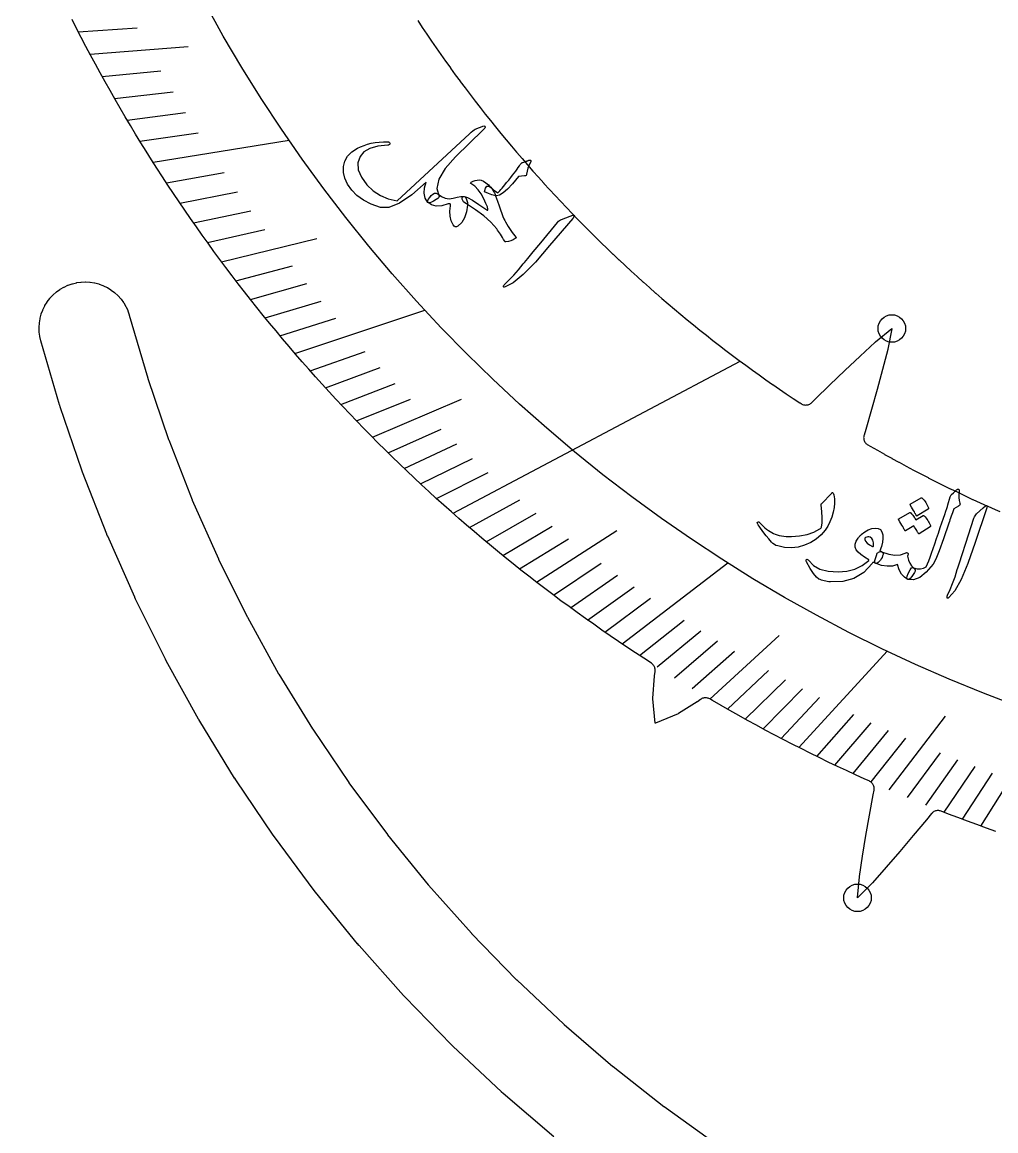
# Model space of a CAD drawing. Header units: millimetres. Extents: x -68 to 68, y -68 to 68.
# Drawn here: x -44.82 to -16.07, y -35.22 to -2.49 of the extents above; entities that cross this region are included whole.
import ezdxf

# ---------------------------------------------------------------- set-up
doc = ezdxf.new("R2010")
doc.units = ezdxf.units.MM
for name, color, linetype in [('CUT_INNER', 6, 'Continuous'), ('ENGRAVE', 7, 'Continuous'), ('ENGRAVE_FINE', 8, 'Continuous'), ('TEXT', 5, 'Continuous')]:
    doc.layers.add(name, color=color, linetype=linetype)

msp = doc.modelspace()

# ---------------------------------------------------------------- linework, layer by layer
at = {"layer": 'CUT_INNER'}
for points in [[(-16.0688, -26.3784), (-16.3495, -26.2789), (-16.6296, -26.1778), (-16.909, -26.0749), (-17.1879, -25.9703), (-17.466, -25.8639), (-17.6853, -25.7786), (-17.7082, -25.7709), (-17.7317, -25.7655), (-17.7557, -25.7624), (-17.7798, -25.7616), (-17.8039, -25.7631), (-17.8278, -25.767), (-17.8512, -25.7731), (-17.8738, -25.7815), (-17.8956, -25.792), (-17.9162, -25.8046), (-17.9355, -25.8191), (-17.9534, -25.8354), (-17.9695, -25.8534), (-18.1145, -26.0308), (-18.1154, -26.0319), (-18.5065, -26.4994), (-18.9035, -26.9662), (-19.3046, -27.4312), (-19.3055, -27.4322), (-19.7097, -27.8908), (-19.7148, -27.8962), (-20.1503, -28.3343), (-20.1544, -28.3381), (-20.1542, -28.3325), (-20.0972, -27.7174), (-20.0963, -27.71), (-20.0035, -27.1058), (-20.0033, -27.1045), (-19.9039, -26.5003), (-19.8004, -25.8966), (-19.6919, -25.2947), (-19.6917, -25.2933), (-19.6668, -25.1636), (-19.6634, -25.1399), (-19.6623, -25.116), (-19.6635, -25.0921), (-19.667, -25.0685), (-19.6727, -25.0452), (-19.6806, -25.0227), (-19.6906, -25.001), (-19.7027, -24.9803), (-19.7166, -24.9609), (-19.7324, -24.9429), (-19.7498, -24.9265), (-19.7687, -24.9118), (-19.7889, -24.8991), (-19.8103, -24.8883), (-19.9387, -24.8309), (-20.2098, -24.7077), (-20.4802, -24.5829), (-20.7498, -24.4564), (-21.0186, -24.3282), (-21.2866, -24.1984), (-21.5538, -24.067), (-21.8202, -23.9339), (-22.0858, -23.7992), (-22.3506, -23.6629), (-22.6145, -23.5249), (-22.8776, -23.3854), (-23.1398, -23.2442), (-23.4011, -23.1014), (-23.6615, -22.957), (-23.9211, -22.811), (-24.1797, -22.6635), (-24.4375, -22.5143), (-24.5183, -22.4669), (-24.5399, -22.4556), (-24.5624, -22.4465), (-24.5858, -22.4396), (-24.6097, -22.435), (-24.6339, -22.4327), (-24.6583, -22.4329), (-24.6825, -22.4354), (-24.7064, -22.4402), (-24.7297, -22.4473), (-24.7521, -22.4567), (-24.7736, -22.4682), (-24.7938, -22.4818), (-24.8827, -22.5477), (-24.8906, -22.5532), (-25.4431, -22.9004), (-25.4477, -22.903), (-25.4524, -22.9052), (-26.1208, -23.1828), (-26.1262, -23.1848), (-26.127, -23.1791), (-26.1973, -22.4587), (-26.1976, -22.4535), (-26.1974, -22.4483), (-26.1516, -21.7974), (-26.1506, -21.7877), (-26.1309, -21.6556), (-26.1285, -21.6319), (-26.1284, -21.608), (-26.1306, -21.5843), (-26.135, -21.5609), (-26.1416, -21.538), (-26.1504, -21.5158), (-26.1613, -21.4946), (-26.1741, -21.4745), (-26.1888, -21.4557), (-26.2052, -21.4384), (-26.2231, -21.4227), (-26.2425, -21.4088), (-26.4655, -21.2647), (-26.7147, -21.1016), (-26.9628, -20.9369), (-27.2099, -20.7707), (-27.4559, -20.603), (-27.701, -20.4337), (-27.945, -20.263), (-28.1879, -20.0908), (-28.4298, -19.9171), (-28.6706, -19.7419), (-28.9104, -19.5653), (-29.149, -19.3871), (-29.3866, -19.2076), (-29.623, -19.0265), (-29.8583, -18.844), (-30.0925, -18.6601), (-30.3256, -18.4747), (-30.5575, -18.288), (-30.7883, -18.0997), (-31.0179, -17.9101), (-31.2464, -17.7191), (-31.4737, -17.5267), (-31.6998, -17.3329), (-31.9247, -17.1377), (-32.1484, -16.9411), (-32.3708, -16.7431), (-32.5921, -16.5438), (-32.8121, -16.3432), (-33.0309, -16.1412), (-33.2485, -15.9378), (-33.4648, -15.7332), (-33.6799, -15.5272), (-33.8936, -15.3198), (-34.1062, -15.1112), (-34.3174, -14.9013), (-34.5273, -14.6901), (-34.7359, -14.4776), (-34.9432, -14.2638), (-35.1493, -14.0488), (-35.3539, -13.8325), (-35.5573, -13.6149), (-35.7593, -13.3961), (-35.96, -13.1761), (-36.1593, -12.9548), (-36.3572, -12.7324), (-36.5538, -12.5087), (-36.749, -12.2838), (-36.9428, -12.0577), (-37.1353, -11.8304), (-37.3263, -11.602), (-37.5159, -11.3724), (-37.7041, -11.1416), (-37.8909, -10.9097), (-38.0763, -10.6766), (-38.2602, -10.4424), (-38.4427, -10.2071), (-38.6238, -9.9706), (-38.8034, -9.7331), (-38.9815, -9.4945), (-39.1582, -9.2547), (-39.3334, -9.0139), (-39.5071, -8.772), (-39.6793, -8.5291), (-39.85, -8.2851), (-40.0192, -8.0401), (-40.187, -7.794), (-40.3532, -7.5469), (-40.5179, -7.2988), (-40.681, -7.0497), (-40.8427, -6.7996), (-41.0027, -6.5485), (-41.1613, -6.2964), (-41.3183, -6.0433), (-41.4737, -5.7893), (-41.6276, -5.5344), (-41.7799, -5.2785), (-41.9307, -5.0217), (-42.0798, -4.7639), (-42.2274, -4.5053), (-42.3734, -4.2457), (-42.5178, -3.9853), (-42.6606, -3.724), (-42.8018, -3.4618), (-42.9414, -3.1987), (-43.0793, -2.9348), (-43.2157, -2.67), (-43.3504, -2.4045)], [(-33.1431, -2.4363), (-33.0092, -2.638), (-33.0084, -2.6393), (-32.8733, -2.8401), (-32.8724, -2.8414), (-32.7361, -3.0414), (-32.7352, -3.0427), (-32.5977, -3.2419), (-32.5968, -3.2431), (-32.458, -3.4414), (-32.4571, -3.4427), (-32.3172, -3.6402), (-32.3163, -3.6414), (-32.1751, -3.838), (-32.1742, -3.8393), (-32.0318, -4.035), (-32.0309, -4.0363), (-31.8873, -4.2311), (-31.8864, -4.2323), (-31.7416, -4.4263), (-31.7407, -4.4276), (-31.5947, -4.6206), (-31.5937, -4.6219), (-31.4466, -4.8141), (-31.4457, -4.8153), (-31.2973, -5.0065), (-31.2964, -5.0078), (-31.1469, -5.1981), (-31.1459, -5.1993), (-30.9952, -5.3888), (-30.9943, -5.39), (-30.8425, -5.5785), (-30.8415, -5.5797), (-30.6885, -5.7673), (-30.6875, -5.7685), (-30.5334, -5.9551), (-30.5324, -5.9563), (-30.3771, -6.142), (-30.3762, -6.1431), (-30.2197, -6.3279), (-30.2187, -6.329), (-30.0612, -6.5128), (-30.0602, -6.514), (-29.9015, -6.6968), (-29.9005, -6.6979), (-29.7407, -6.8798), (-29.7397, -6.8809), (-29.5788, -7.0618), (-29.5778, -7.0629), (-29.4158, -7.2427), (-29.4148, -7.2439), (-29.2517, -7.4227), (-29.2506, -7.4239), (-29.0864, -7.6017), (-29.0854, -7.6028), (-28.9201, -7.7797), (-28.919, -7.7808), (-28.7527, -7.9566), (-28.7516, -7.9577), (-28.5842, -8.1325), (-28.5831, -8.1336), (-28.4146, -8.3074), (-28.4135, -8.3085), (-28.2439, -8.4812), (-28.2429, -8.4823), (-28.0722, -8.654), (-28.0711, -8.6551), (-27.8995, -8.8257), (-27.8984, -8.8268), (-27.7256, -8.9964), (-27.7245, -8.9974), (-27.5508, -9.166), (-27.5497, -9.167), (-27.3749, -9.3345), (-27.3738, -9.3355), (-27.1979, -9.5019), (-27.1968, -9.5029), (-27.02, -9.6682), (-27.0189, -9.6693), (-26.841, -9.8335), (-26.8399, -9.8345), (-26.661, -9.9976), (-26.6599, -9.9987), (-26.48, -10.1607), (-26.4789, -10.1617), (-26.2981, -10.3226), (-26.2969, -10.3236), (-26.1151, -10.4834), (-26.1139, -10.4844), (-25.9311, -10.6431), (-25.93, -10.6441), (-25.7462, -10.8016), (-25.745, -10.8026), (-25.5603, -10.959), (-25.5591, -10.96), (-25.3734, -11.1153), (-25.3722, -11.1163), (-25.1856, -11.2704), (-25.1844, -11.2714), (-24.9968, -11.4243), (-24.9956, -11.4253), (-24.8071, -11.5771), (-24.8059, -11.5781), (-24.6165, -11.7288), (-24.6153, -11.7297), (-24.4249, -11.8792), (-24.4237, -11.8802), (-24.2324, -12.0285), (-24.2312, -12.0294), (-24.039, -12.1766), (-24.0378, -12.1775), (-23.8447, -12.3235), (-23.8435, -12.3244), (-23.6495, -12.4692), (-23.6483, -12.4701), (-23.4534, -12.6137), (-23.4522, -12.6146), (-23.2564, -12.757), (-23.2552, -12.7579), (-23.0586, -12.8991), (-23.0573, -12.9), (-22.8598, -13.04), (-22.8586, -13.0409), (-22.6603, -13.1797), (-22.659, -13.1805), (-22.4598, -13.3181), (-22.4586, -13.319), (-22.2585, -13.4553), (-22.2573, -13.4561), (-22.0564, -13.5912), (-22.0551, -13.5921), (-21.8535, -13.7259), (-21.8522, -13.7268), (-21.8198, -13.748), (-21.7988, -13.7603), (-21.7768, -13.7706), (-21.7538, -13.7786), (-21.7302, -13.7843), (-21.7061, -13.7878), (-21.6818, -13.7889), (-21.6575, -13.7876), (-21.6334, -13.7839), (-21.6098, -13.778), (-21.5869, -13.7697), (-21.565, -13.7593), (-21.5441, -13.7468), (-21.5245, -13.7324), (-21.5065, -13.7161), (-21.4056, -13.6157), (-21.4046, -13.6147), (-20.9678, -13.1897), (-20.525, -12.766), (-20.0784, -12.3445), (-20.0775, -12.3436), (-19.6284, -11.9288), (-19.6228, -11.9239), (-19.1447, -11.5327), (-19.1402, -11.5294), (-19.141, -11.5349), (-19.2607, -12.1409), (-19.2624, -12.1482), (-19.4165, -12.7398), (-19.4169, -12.7411), (-19.5776, -13.3319), (-19.7424, -13.9218), (-19.9119, -14.5094), (-19.9123, -14.5108), (-19.962, -14.676), (-19.9678, -14.6992), (-19.9713, -14.7228), (-19.9726, -14.7467), (-19.9716, -14.7705), (-19.9683, -14.7942), (-19.9628, -14.8174), (-19.955, -14.84), (-19.9452, -14.8618), (-19.9333, -14.8825), (-19.9195, -14.902), (-19.9039, -14.9201), (-19.8867, -14.9366), (-19.8679, -14.9514), (-19.8478, -14.9644), (-19.78, -15.0036), (-19.7787, -15.0044), (-19.5684, -15.1244), (-19.5671, -15.1251), (-19.3561, -15.2438), (-19.3548, -15.2445), (-19.1431, -15.3619), (-19.1417, -15.3626), (-18.9293, -15.4787), (-18.9279, -15.4794), (-18.7148, -15.5942), (-18.7135, -15.5949), (-18.4996, -15.7084), (-18.4983, -15.7091), (-18.2838, -15.8212), (-18.2824, -15.8219), (-18.0672, -15.9327), (-18.0658, -15.9334), (-17.85, -16.0429), (-17.8486, -16.0436), (-17.632, -16.1518), (-17.6307, -16.1525), (-17.4135, -16.2593), (-17.4121, -16.26), (-17.1942, -16.3655), (-17.1929, -16.3662), (-16.9744, -16.4703), (-16.973, -16.471), (-16.7538, -16.5738), (-16.7524, -16.5744), (-16.5327, -16.6759), (-16.5313, -16.6766), (-16.3109, -16.7767), (-16.3095, -16.7773), (-16.0885, -16.8761), (-16.0871, -16.8767), (-15.9514, -16.9364)], [(-29.1233, -35.3971), (-30.6179, -34.1125), (-30.62, -34.1107), (-30.6628, -34.0723), (-30.6648, -34.0704), (-32.1009, -32.7208), (-32.1029, -32.7189), (-32.144, -32.6786), (-32.1459, -32.6766), (-33.5208, -31.2647), (-33.5227, -31.2627), (-33.5619, -31.2206), (-33.5638, -31.2185), (-34.8746, -29.747), (-34.8764, -29.7449), (-34.9137, -29.7011), (-34.9155, -29.699), (-36.1598, -28.1707), (-36.1615, -28.1685), (-36.1969, -28.1231), (-36.1985, -28.1209), (-37.3738, -26.539), (-37.3755, -26.5368), (-37.4087, -26.4898), (-37.4103, -26.4876), (-38.5143, -24.855), (-38.5158, -24.8527), (-38.547, -24.8044), (-38.5484, -24.802), (-39.5789, -23.1222), (-39.5803, -23.1198), (-39.6093, -23.0701), (-39.6107, -23.0677), (-40.5656, -21.3437), (-40.5669, -21.3413), (-40.5936, -21.2904), (-40.5949, -21.2879), (-41.4724, -19.5233), (-41.4736, -19.5208), (-41.4981, -19.4688), (-41.4992, -19.4662), (-42.2976, -17.6645), (-42.2987, -17.6619), (-42.3208, -17.6088), (-42.3219, -17.6062), (-43.0396, -15.7708), (-43.0405, -15.7682), (-43.0603, -15.7142), (-43.0612, -15.7116), (-43.6968, -13.8461), (-43.6976, -13.8435), (-43.715, -13.7887), (-43.7158, -13.786), (-44.2675, -11.8958), (-44.269, -11.8899), (-44.2979, -11.7691), (-44.3002, -11.7571), (-44.3167, -11.6371), (-44.3178, -11.6249), (-44.3224, -11.5039), (-44.3223, -11.4917), (-44.3151, -11.3708), (-44.3138, -11.3586), (-44.2947, -11.239), (-44.2922, -11.227), (-44.2616, -11.1099), (-44.2579, -11.0982), (-44.2159, -10.9846), (-44.2111, -10.9733), (-44.1581, -10.8644), (-44.1523, -10.8536), (-44.0889, -10.7504), (-44.082, -10.7403), (-44.0088, -10.6438), (-44.001, -10.6344), (-43.9187, -10.5456), (-43.9099, -10.537), (-43.8194, -10.4566), (-43.8098, -10.449), (-43.7118, -10.3778), (-43.7015, -10.3711), (-43.597, -10.31), (-43.5861, -10.3043), (-43.4761, -10.2537), (-43.4648, -10.2491), (-43.3503, -10.2095), (-43.3386, -10.2061), (-43.2208, -10.1779), (-43.2087, -10.1757), (-43.0888, -10.1592), (-43.0766, -10.1581), (-42.9556, -10.1534), (-42.9433, -10.1535), (-42.8224, -10.1608), (-42.8102, -10.1621), (-42.6907, -10.1811), (-42.6787, -10.1836), (-42.5615, -10.2143), (-42.5498, -10.218), (-42.4362, -10.26), (-42.425, -10.2648), (-42.3161, -10.3177), (-42.3053, -10.3236), (-42.2021, -10.3869), (-42.192, -10.3939), (-42.0955, -10.467), (-42.0861, -10.4749), (-41.9972, -10.5572), (-41.9886, -10.5659), (-41.9083, -10.6565), (-41.9006, -10.666), (-41.8295, -10.7641), (-41.8228, -10.7743), (-41.7616, -10.8788), (-41.756, -10.8897), (-41.7054, -10.9997), (-41.7008, -11.0111), (-41.6602, -11.1284), (-41.6583, -11.1343), (-41.1162, -12.9915), (-41.1129, -13.0021), (-40.4995, -14.8026), (-40.4957, -14.813), (-39.803, -16.5845), (-39.7987, -16.5947), (-39.0282, -18.3338), (-39.0235, -18.3438), (-38.1765, -20.0469), (-38.1713, -20.0568), (-37.2497, -21.7206), (-37.2441, -21.7302), (-36.2495, -23.3516), (-36.2435, -23.3609), (-35.178, -24.9366), (-35.1716, -24.9456), (-34.0372, -26.4725), (-34.0304, -26.4812), (-32.8295, -27.9562), (-32.8223, -27.9647), (-31.5571, -29.385), (-31.5495, -29.3931), (-30.2225, -30.7559), (-30.2146, -30.7636), (-28.8285, -32.0662), (-28.8203, -32.0736), (-27.3777, -33.3134), (-27.3692, -33.3205), (-25.8731, -34.4951), (-25.8642, -34.5017), (-24.3175, -35.6088)]]:
    msp.add_lwpolyline(points, dxfattribs=at)
at = {"layer": 'ENGRAVE'}
for points in [[(-40.9581, -6.6188), (-36.9404, -5.9696)], [(-36.766, -12.2641), (-32.9351, -10.9862)], [(-32.0991, -16.9846), (-23.6145, -12.4951)], [(-27.1031, -20.8428), (-23.9875, -18.4468)], [(-16.5169, -26.2187), (-11.6718, -18.5277)], [(-21.8838, -23.9019), (-19.2732, -21.0505)]]:
    msp.add_lwpolyline(points, dxfattribs=at)
for centre, radius in [((0, 19.4171), 44.8228), ((-19.1398, -11.5286), 0.4077), ((-20.1548, -28.3389), 0.4077)]:
    msp.add_circle(centre, radius, dxfattribs=at)
at = {"layer": 'ENGRAVE_FINE'}
for points in [[(-43.1663, -2.7664), (-41.43, -2.6551)], [(-42.8171, -3.4331), (-39.9206, -3.2009)], [(-42.46, -4.09), (-40.729, -3.9233)], [(-42.0953, -4.737), (-40.3678, -4.5426)], [(-41.7233, -5.3741), (-39.9998, -5.1521)], [(-41.3441, -6.0014), (-39.6251, -5.7518)], [(-40.5654, -7.2265), (-38.857, -6.9222)], [(-40.1663, -7.8245), (-38.464, -7.4929)], [(-39.7609, -8.4128), (-38.0652, -8.0541)], [(-39.3495, -8.9915), (-37.661, -8.6057)], [(-38.9323, -9.5606), (-36.1248, -8.8712)], [(-38.5096, -10.1202), (-36.8368, -9.6806)], [(-38.0813, -10.6702), (-36.4173, -10.204)], [(-37.6479, -11.2109), (-35.993, -10.7181)], [(-37.2094, -11.7421), (-35.5642, -11.223)], [(-36.3179, -12.7768), (-34.6936, -12.2053)], [(-35.8653, -13.2803), (-34.2522, -12.683)], [(-35.4083, -13.7746), (-33.8069, -13.1516)], [(-34.947, -14.2599), (-33.3578, -13.6114)], [(-34.4817, -14.7362), (-31.8491, -13.6111)], [(-34.0125, -15.2035), (-32.4491, -14.5046)], [(-33.5395, -15.6619), (-31.9897, -14.9382)], [(-33.0628, -16.1115), (-31.5271, -15.3632)], [(-32.5827, -16.5524), (-31.0615, -15.7796)], [(-31.6123, -17.4081), (-30.1216, -16.5873)], [(-31.1223, -17.8231), (-29.6476, -16.9786)], [(-30.6294, -18.2296), (-29.171, -17.3617)], [(-29.6348, -19.0174), (-27.2574, -17.4918)], [(-30.1335, -18.6277), (-28.692, -17.7366)], [(-29.1335, -19.3988), (-27.7269, -18.4623)], [(-28.6295, -19.772), (-27.2411, -18.8131)], [(-28.1231, -20.137), (-26.7532, -19.1561)], [(-27.6142, -20.4939), (-26.2633, -19.4913)], [(-26.5898, -21.1836), (-25.278, -20.1385)], [(-26.0743, -21.5166), (-24.7827, -20.4507)], [(-24.516, -22.4684), (-22.4657, -20.5894)], [(-25.5568, -21.8416), (-24.2858, -20.7554)], [(-25.0374, -22.1589), (-23.7873, -21.0525)], [(-23.9929, -22.7703), (-22.7858, -21.6247)], [(-23.4681, -23.0645), (-22.283, -21.8999)], [(-22.9415, -23.3511), (-21.779, -22.1678)], [(-22.4134, -23.6302), (-21.2736, -22.4285)], [(-21.3527, -24.1661), (-20.2595, -22.9288)], [(-20.8202, -24.423), (-19.7508, -23.1685)], [(-19.215, -25.1499), (-17.5535, -22.9752)], [(-20.2864, -24.6725), (-19.2411, -23.4012)], [(-19.7513, -24.9148), (-18.7304, -23.627)], [(-18.6775, -25.3778), (-17.7064, -24.0583)], [(-18.1389, -25.5986), (-17.1931, -24.2638)], [(-17.5992, -25.8123), (-16.679, -24.4627)], [(-17.0585, -26.019), (-16.1642, -24.6549)]]:
    msp.add_lwpolyline(points, dxfattribs=at)
at = {"layer": 'TEXT'}
for points in [[(-32.0244, -6.4576), (-32.3342, -6.8052), (-32.5185, -7.1171), (-32.5769, -7.3931), (-32.5094, -7.6322), (-32.5165, -7.657), (-32.5463, -7.6881), (-32.5987, -7.7254), (-32.6737, -7.7688), (-32.7348, -7.8006), (-32.7833, -7.8176), (-32.819, -7.8197), (-32.8421, -7.807), (-32.9202, -7.6788), (-32.9545, -7.536), (-32.9447, -7.3789), (-32.891, -7.2077), (-33.3165, -7.5821), (-33.6826, -7.8329), (-33.9902, -7.9589), (-34.2392, -7.9593), (-34.5136, -7.861), (-34.7469, -7.7427), (-34.9389, -7.6051), (-35.0891, -7.4489), (-35.2107, -7.2711), (-35.2919, -7.0948), (-35.3327, -6.9203), (-35.3331, -6.7482), (-35.2926, -6.5863), (-35.2107, -6.4424), (-35.0877, -6.3166), (-34.9239, -6.2084), (-34.8279, -6.1622), (-34.7273, -6.1222), (-34.6221, -6.0886), (-34.5121, -6.0612), (-34.3975, -6.0402), (-34.2778, -6.0257), (-34.1533, -6.0177), (-34.0239, -6.0161), (-34.0081, -6.0185), (-33.9942, -6.0236), (-33.9822, -6.0316), (-33.9721, -6.0423), (-33.9661, -6.0531), (-33.9636, -6.0644), (-33.9647, -6.0764), (-33.9692, -6.089), (-33.9777, -6.1004), (-33.9904, -6.1089), (-34.0072, -6.1144), (-34.0283, -6.117), (-34.3209, -6.1491), (-34.5546, -6.214), (-34.7291, -6.3128), (-34.8438, -6.4465), (-34.9085, -6.6374), (-34.8963, -6.8422), (-34.8067, -7.0601), (-34.6395, -7.2903), (-34.4549, -7.4656), (-34.2448, -7.6018), (-34.0099, -7.6985), (-33.7506, -7.7556), (-31.6105, -5.7782), (-31.5589, -5.7315), (-31.5134, -5.6943), (-31.474, -5.6665), (-31.4408, -5.6483), (-31.1919, -5.5489), (-31.1563, -5.5583), (-31.1471, -5.581), (-31.1641, -5.6169), (-31.2075, -5.6661)], [(-29.9432, -6.5926), (-29.9242, -6.5863), (-29.9069, -6.5805), (-29.8914, -6.5752), (-29.8775, -6.5704), (-29.8656, -6.5662), (-29.8558, -6.5628), (-29.8481, -6.5603), (-29.8425, -6.5586), (-29.8311, -6.5574), (-29.8211, -6.5587), (-29.8124, -6.5626), (-29.8051, -6.5689), (-29.8, -6.5768), (-29.7979, -6.5854), (-29.7987, -6.5945), (-29.8026, -6.6043), (-29.8503, -6.6983), (-29.8866, -6.7907), (-29.9114, -6.8814), (-29.9248, -6.9705), (-29.9301, -6.9915), (-29.9421, -7.0075), (-29.9606, -7.0184), (-29.9857, -7.0242), (-30.1624, -7.0434), (-30.344, -7.2576), (-30.4906, -7.4138), (-30.6182, -7.5251), (-30.7272, -7.5913), (-30.8174, -7.6125), (-30.8776, -7.605), (-30.9561, -7.5821), (-31.0529, -7.5437), (-31.1681, -7.4895), (-31.1424, -7.3821), (-31.0997, -7.3281), (-31.0402, -7.3273), (-30.9638, -7.3794), (-30.9122, -7.4242), (-30.8634, -7.4625), (-30.8174, -7.4941), (-30.7742, -7.5191), (-30.7592, -7.5072), (-30.7396, -7.4881), (-30.7152, -7.4617), (-30.6862, -7.4282), (-30.6521, -7.3875), (-30.6125, -7.3396), (-30.5674, -7.2846), (-30.5169, -7.2224), (-30.4543, -7.146), (-30.3961, -7.074), (-30.3424, -7.0061), (-30.293, -6.9426), (-30.2481, -6.883), (-30.2075, -6.8269), (-30.1712, -6.7743), (-30.1393, -6.7252), (-30.1131, -6.687), (-30.09, -6.6582), (-30.07, -6.6388), (-30.0531, -6.6289), (-30.0338, -6.6239), (-30.009, -6.6162), (-29.9788, -6.6057), (-29.9432, -6.5926)], [(-31.5625, -7.2117), (-31.5036, -7.1803), (-31.4453, -7.1583), (-31.3876, -7.1455), (-31.3303, -7.142), (-31.2671, -7.1533), (-31.2002, -7.1813), (-31.1295, -7.2258), (-31.0549, -7.2868), (-31.0176, -7.323), (-30.9836, -7.3606), (-30.9528, -7.3996), (-30.9253, -7.4401), (-30.9006, -7.4817), (-30.8784, -7.5241), (-30.8586, -7.5672), (-30.8413, -7.6112), (-30.7884, -7.7661), (-30.7401, -7.9043), (-30.6965, -8.0256), (-30.6578, -8.1302), (-30.624, -8.2182), (-30.5951, -8.2899), (-30.5711, -8.3451), (-30.5522, -8.384), (-30.5109, -8.4531), (-30.4697, -8.5187), (-30.4286, -8.5809), (-30.3876, -8.6396), (-30.3476, -8.6946), (-30.3096, -8.7458), (-30.2736, -8.7931), (-30.2396, -8.8365), (-30.2354, -8.8445), (-30.2373, -8.8531), (-30.2451, -8.8623), (-30.2591, -8.8721), (-30.325, -8.9087), (-30.3934, -8.9381), (-30.4641, -8.9601), (-30.5373, -8.9748), (-30.5475, -8.9745), (-30.5568, -8.9711), (-30.5652, -8.9648), (-30.5728, -8.9555), (-30.6049, -8.8998), (-30.6362, -8.8467), (-30.6669, -8.7963), (-30.6968, -8.7485), (-30.7261, -8.7038), (-30.7547, -8.6624), (-30.7826, -8.6244), (-30.8099, -8.5898), (-30.9848, -8.3915), (-31.1918, -8.2026), (-31.4313, -8.0224), (-31.7035, -7.8502), (-31.7493, -7.8191), (-31.7849, -7.785), (-31.8104, -7.7478), (-31.8257, -7.7075), (-31.8296, -7.6716), (-31.8208, -7.6473), (-31.7993, -7.6347), (-31.7652, -7.6336), (-31.6675, -7.6653), (-31.5243, -7.7423), (-31.3352, -7.8639), (-31.0998, -8.0292), (-31.0892, -8.0347), (-31.0808, -8.0378), (-31.0744, -8.0385), (-31.0702, -8.0369), (-31.0666, -8.0042), (-31.0852, -7.9374), (-31.1257, -7.8366), (-31.1878, -7.7017), (-31.2659, -7.5572), (-31.3553, -7.434), (-31.4563, -7.3317), (-31.569, -7.2503), (-31.5794, -7.2426), (-31.5818, -7.2335), (-31.5761, -7.2232), (-31.5625, -7.2117)], [(-31.7416, -7.6415), (-31.7084, -7.6887), (-31.6864, -7.7455), (-31.6756, -7.8122), (-31.6761, -7.8886), (-31.703, -8.0879), (-31.7581, -8.2574), (-31.8419, -8.397), (-31.9549, -8.5064), (-31.9962, -8.5278), (-32.0339, -8.528), (-32.0681, -8.507), (-32.0987, -8.465), (-32.1532, -8.3482), (-32.1837, -8.2161), (-32.1902, -8.0689), (-32.1725, -7.9068), (-32.171, -7.873), (-32.1819, -7.8527), (-32.2054, -7.8457), (-32.2412, -7.8521), (-32.4341, -7.9039), (-32.5992, -7.9131), (-32.7362, -7.8796), (-32.8449, -7.8036), (-32.8503, -7.7912), (-32.85, -7.7739), (-32.8439, -7.752), (-32.8321, -7.7252), (-32.7879, -7.657), (-32.7419, -7.6028), (-32.694, -7.5626), (-32.6443, -7.5364), (-32.6206, -7.5315), (-32.5968, -7.5335), (-32.5728, -7.5424), (-32.5487, -7.5581), (-32.4408, -7.6364), (-32.3294, -7.6827), (-32.2146, -7.6969), (-32.0965, -7.6791), (-31.9728, -7.6478), (-31.8725, -7.6311), (-31.7955, -7.6289), (-31.7416, -7.6415)], [(-28.6442, -8.2078), (-28.5604, -8.1808), (-28.5187, -8.1839), (-28.5192, -8.2171), (-28.5618, -8.2807), (-29.2468, -9.0785), (-29.6666, -9.5685), (-30.0247, -9.9367), (-30.3223, -10.1818), (-30.5599, -10.3032), (-30.5849, -10.3073), (-30.6018, -10.306), (-30.6108, -10.2991), (-30.6116, -10.2867), (-30.6079, -10.2725), (-30.6, -10.2572), (-30.5879, -10.2409), (-30.5716, -10.2236), (-30.4387, -10.0947), (-30.3037, -9.9519), (-30.1666, -9.7951), (-30.0272, -9.6245), (-29.99, -9.5807), (-29.8906, -9.4614), (-29.7289, -9.2666), (-29.5045, -8.9967), (-29.0097, -8.395), (-28.9815, -8.365), (-28.9527, -8.3402), (-28.9234, -8.3206), (-28.8935, -8.3062)], [(-17.3758, -16.4313), (-17.3207, -16.3805), (-17.2774, -16.34), (-17.246, -16.3098), (-17.2263, -16.29), (-17.2126, -16.2779), (-17.1992, -16.271), (-17.186, -16.2693), (-17.1731, -16.2729), (-17.1609, -16.2818), (-17.1532, -16.2943), (-17.1501, -16.3106), (-17.1515, -16.3307), (-17.1607, -16.4279), (-17.1599, -16.5198), (-17.1491, -16.6063), (-17.1282, -16.6875), (-17.1234, -16.7126), (-17.1294, -16.7354), (-17.1463, -16.7561), (-17.174, -16.7746), (-17.3123, -16.8555), (-17.3323, -16.9117), (-17.3518, -16.9669), (-17.3708, -17.0212), (-17.3894, -17.0745), (-17.4075, -17.1268), (-17.4251, -17.1782), (-17.4422, -17.2286), (-17.4588, -17.2781), (-17.6126, -17.7362), (-17.741, -18.0905), (-17.8447, -18.3404), (-17.9245, -18.4859), (-18.1265, -18.7228), (-18.3181, -18.8773), (-18.4991, -18.9496), (-18.6689, -18.9394), (-18.6728, -18.9375), (-18.6767, -18.9356), (-18.6806, -18.9337), (-18.6845, -18.9318), (-18.6972, -18.8989), (-18.688, -18.8421), (-18.6568, -18.7616), (-18.6038, -18.6573), (-18.5811, -18.6202), (-18.5564, -18.5972), (-18.5295, -18.5883), (-18.5005, -18.5935), (-18.3926, -18.6219), (-18.2935, -18.6261), (-18.2033, -18.6062), (-18.1222, -18.5624), (-18.0869, -18.48), (-18.049, -18.3854), (-18.0084, -18.2783), (-17.9651, -18.159), (-17.919, -18.0279), (-17.8701, -17.8858), (-17.8184, -17.7325), (-17.7638, -17.5682), (-17.7088, -17.4073), (-17.6597, -17.2625), (-17.6165, -17.1339), (-17.5792, -17.0214), (-17.5473, -16.9252), (-17.5206, -16.8456), (-17.4989, -16.7825), (-17.4824, -16.7359), (-17.413, -16.4988), (-17.4036, -16.4766), (-17.3943, -16.458), (-17.385, -16.4429), (-17.3758, -16.4313)], [(-20.9168, -16.3868), (-20.9109, -16.3813), (-20.9053, -16.3774), (-20.9, -16.3752), (-20.8951, -16.3747), (-20.8843, -16.3798), (-20.8744, -16.3917), (-20.8655, -16.4105), (-20.8574, -16.4362), (-20.8371, -16.5552), (-20.8327, -16.6815), (-20.8445, -16.815), (-20.8724, -16.9558), (-20.914, -17.1007), (-20.9666, -17.2368), (-21.0301, -17.3642), (-21.1047, -17.4828), (-21.2298, -17.6235), (-21.3733, -17.7451), (-21.5353, -17.8472), (-21.716, -17.9296), (-21.9092, -17.9867), (-22.1063, -18.0092), (-22.3071, -17.9972), (-22.5113, -17.9505), (-22.5627, -17.9323), (-22.61, -17.9071), (-22.6531, -17.8751), (-22.6919, -17.8361), (-22.7755, -17.7367), (-22.85, -17.6459), (-22.9156, -17.5637), (-22.9724, -17.4903), (-23.0202, -17.4257), (-23.0588, -17.3701), (-23.0884, -17.3237), (-23.1089, -17.2863), (-23.112, -17.2768), (-23.1133, -17.2684), (-23.1127, -17.2612), (-23.1102, -17.2552), (-23.1051, -17.2486), (-23.0988, -17.2434), (-23.0915, -17.2395), (-23.083, -17.2369), (-23.074, -17.2366), (-23.065, -17.2394), (-23.056, -17.2454), (-23.047, -17.2545), (-22.9933, -17.3114), (-22.9404, -17.3635), (-22.8884, -17.4108), (-22.8373, -17.4534), (-22.7866, -17.4915), (-22.736, -17.5253), (-22.6854, -17.555), (-22.6348, -17.5806), (-22.5822, -17.6025), (-22.5256, -17.6215), (-22.4649, -17.6375), (-22.4003, -17.6506), (-22.3315, -17.6604), (-22.2585, -17.6668), (-22.1813, -17.6696), (-22.0998, -17.6689), (-21.8626, -17.6512), (-21.6441, -17.6078), (-21.4445, -17.5392), (-21.2637, -17.4457), (-21.2507, -17.4372), (-21.2394, -17.4252), (-21.2298, -17.4097), (-21.222, -17.3908), (-21.2015, -17.2641), (-21.1963, -17.1131), (-21.2063, -16.9376), (-21.231, -16.7378), (-21.2304, -16.7263), (-21.2286, -16.7168), (-21.2255, -16.7094), (-21.221, -16.7039)], [(-18.2742, -16.5293), (-18.2672, -16.5268), (-18.2593, -16.5273), (-18.2506, -16.5305), (-18.241, -16.5366), (-18.2119, -16.5689), (-18.1847, -16.6022), (-18.1594, -16.6362), (-18.1358, -16.6711), (-18.114, -16.7071), (-18.0937, -16.7448), (-18.0751, -16.784), (-18.058, -16.8247), (-18.0552, -16.8377), (-18.056, -16.8484), (-18.0601, -16.8568), (-18.0678, -16.8628), (-18.3916, -17.0639), (-18.4007, -17.0659), (-18.4094, -17.0621), (-18.4174, -17.0527), (-18.425, -17.0375), (-18.4316, -17.0246), (-18.4423, -17.0048), (-18.4571, -16.9781), (-18.476, -16.9446), (-18.4994, -16.9039), (-18.5277, -16.8558), (-18.5609, -16.8004), (-18.599, -16.7376), (-18.6034, -16.7281), (-18.6042, -16.7205), (-18.6013, -16.7148), (-18.5946, -16.711)], [(-18.2192, -17.0548), (-18.2121, -17.0523), (-18.2042, -17.0527), (-18.1953, -17.0559), (-18.1855, -17.062), (-18.1559, -17.0944), (-18.1281, -17.1276), (-18.1021, -17.1616), (-18.0779, -17.1965), (-18.0555, -17.2326), (-18.0346, -17.2703), (-18.0153, -17.3095), (-17.9977, -17.3503), (-17.9957, -17.3611), (-17.9972, -17.3707), (-18.0023, -17.3793), (-18.0108, -17.3867), (-18.3352, -17.589), (-18.3421, -17.5904), (-18.3494, -17.5868), (-18.3572, -17.5782), (-18.3654, -17.5645), (-18.3707, -17.5553), (-18.379, -17.541), (-18.3904, -17.5216), (-18.4048, -17.4972), (-18.4224, -17.4678), (-18.4432, -17.4338), (-18.4672, -17.3952), (-18.4944, -17.3519), (-18.734, -17.499), (-18.7433, -17.5009), (-18.752, -17.4971), (-18.7602, -17.4875), (-18.7678, -17.4723), (-18.7745, -17.4593), (-18.7854, -17.4393), (-18.8004, -17.4125), (-18.8196, -17.3787), (-18.8434, -17.3377), (-18.8721, -17.2893), (-18.9058, -17.2335), (-18.9445, -17.1702), (-18.9474, -17.1615), (-18.947, -17.1544), (-18.9434, -17.1491), (-18.9364, -17.1455), (-18.6131, -16.9658), (-18.606, -16.9634), (-18.5981, -16.9639), (-18.5892, -16.9672), (-18.5795, -16.9734), (-18.5586, -16.9964), (-18.5384, -17.0201), (-18.5186, -17.0444), (-18.4995, -17.0692), (-18.4813, -17.0948), (-18.4643, -17.1212), (-18.4486, -17.1484), (-18.4342, -17.1764)], [(-16.4449, -16.8208), (-16.3769, -16.7648), (-16.3371, -16.7524), (-16.3253, -16.7835), (-16.3414, -16.8582), (-16.6841, -17.8523), (-16.8938, -18.4626), (-17.0909, -18.9369), (-17.2772, -19.2744), (-17.4533, -19.4748), (-17.475, -19.4879), (-17.4913, -19.4929), (-17.5021, -19.4898), (-17.5075, -19.4786), (-17.5093, -19.464), (-17.5076, -19.4469), (-17.5023, -19.4273), (-17.4936, -19.4052), (-17.4175, -19.2364), (-17.3447, -19.0538), (-17.275, -18.8575), (-17.2083, -18.6476), (-17.1899, -18.5932), (-17.1415, -18.4456), (-17.0629, -18.2049), (-16.9538, -17.8713), (-16.7157, -17.1296), (-16.7005, -17.0913), (-16.6828, -17.0577), (-16.6628, -17.0287), (-16.6404, -17.0042)], [(-19.7176, -18.4641), (-19.9713, -18.7285), (-20.262, -18.9085), (-20.5898, -19.003), (-20.9544, -19.0109), (-21.0021, -19.0057), (-21.0485, -18.9991), (-21.0935, -18.991), (-21.1371, -18.9815), (-21.1789, -18.9705), (-21.2186, -18.9579), (-21.2562, -18.9437), (-21.2916, -18.9278), (-21.3693, -18.8696), (-21.4572, -18.7655), (-21.5548, -18.6157), (-21.6613, -18.42), (-21.6706, -18.3953), (-21.6729, -18.3753), (-21.6681, -18.3598), (-21.6565, -18.3489), (-21.6415, -18.344), (-21.6268, -18.3463), (-21.6124, -18.3557), (-21.5982, -18.3724), (-21.4576, -18.5227), (-21.2652, -18.6306), (-21.0217, -18.6952), (-20.7278, -18.7158), (-20.4681, -18.6936), (-20.2305, -18.6301), (-20.015, -18.5256), (-19.8216, -18.3808), (-19.8187, -18.3735), (-19.818, -18.367), (-19.8195, -18.361), (-19.8232, -18.3558), (-19.9519, -18.2783), (-20.0566, -18.2033), (-20.1373, -18.1311), (-20.1942, -18.0617), (-20.2254, -17.9847), (-20.2258, -17.9013), (-20.1956, -17.8113), (-20.1347, -17.7149), (-20.1253, -17.7028), (-20.1154, -17.6907), (-20.1049, -17.6786), (-20.0938, -17.6666), (-20.0819, -17.6543), (-20.0692, -17.6416), (-20.0557, -17.6284), (-20.0413, -17.6148), (-19.9388, -17.5314), (-19.8371, -17.4712), (-19.736, -17.4342), (-19.6355, -17.4203), (-19.5462, -17.4309), (-19.4784, -17.4674), (-19.4322, -17.5298), (-19.4073, -17.6183), (-19.4014, -17.7263), (-19.414, -17.8414), (-19.4453, -17.9637), (-19.4953, -18.0931), (-19.4877, -18.0969), (-19.4802, -18.1003), (-19.4728, -18.1034), (-19.4656, -18.1061), (-19.4583, -18.1088), (-19.4509, -18.1119), (-19.4434, -18.1153), (-19.4358, -18.1191), (-19.4128, -18.1379), (-19.4011, -18.1647), (-19.4008, -18.1994), (-19.4119, -18.2421), (-19.4299, -18.286), (-19.4525, -18.3282), (-19.4798, -18.3685), (-19.5116, -18.4071), (-19.5436, -18.439), (-19.5715, -18.4592), (-19.5952, -18.4677), (-19.6147, -18.4645), (-19.6881, -18.4264), (-19.6922, -18.433), (-19.6984, -18.4415), (-19.7069, -18.4518), (-19.7176, -18.4641)], [(-19.6799, -17.9434), (-19.6834, -17.8531), (-19.7012, -17.7811), (-19.7335, -17.7274), (-19.7803, -17.6919), (-19.8151, -17.6836), (-19.8491, -17.6818), (-19.8824, -17.6864), (-19.9149, -17.6975), (-19.9278, -17.7057), (-19.9356, -17.7179), (-19.9382, -17.7341), (-19.9356, -17.7543), (-19.9147, -17.8094), (-19.8703, -17.8631), (-19.8025, -17.9152), (-19.7111, -17.9656), (-19.7005, -17.9688), (-19.6918, -17.9661), (-19.6849, -17.9577), (-19.6799, -17.9434)], [(-18.5005, -18.5935), (-18.4745, -18.6184), (-18.4569, -18.6397), (-18.4479, -18.6574), (-18.4473, -18.6717), (-18.4527, -18.6904), (-18.462, -18.712), (-18.4751, -18.7366), (-18.492, -18.764), (-18.5517, -18.8493), (-18.6011, -18.907), (-18.6402, -18.9371), (-18.6689, -18.9394), (-18.7674, -18.8732), (-18.8512, -18.7775), (-18.9202, -18.6524), (-18.974, -18.4981), (-19.1206, -18.5414), (-19.2771, -18.5499), (-19.4431, -18.5237), (-19.6185, -18.4625), (-19.6343, -18.4498), (-19.6431, -18.4317), (-19.6447, -18.4083), (-19.6392, -18.3795), (-19.5872, -18.2042), (-19.5813, -18.1847), (-19.5699, -18.1663), (-19.5529, -18.1489), (-19.5304, -18.1326), (-19.5089, -18.1221), (-19.4869, -18.1167), (-19.4645, -18.1163), (-19.4416, -18.1209), (-19.2332, -18.1921), (-19.0476, -18.2218), (-18.8853, -18.2103), (-18.7463, -18.158), (-18.729, -18.1498), (-18.7118, -18.1465), (-18.6946, -18.1479), (-18.6773, -18.1541), (-18.6633, -18.1638), (-18.6557, -18.1756), (-18.6546, -18.1896), (-18.6599, -18.2057), (-18.6665, -18.2203), (-18.6712, -18.2335), (-18.6741, -18.2452), (-18.675, -18.2555), (-18.6485, -18.3648), (-18.6105, -18.4577), (-18.5612, -18.5339), (-18.5005, -18.5935)]]:
    msp.add_lwpolyline(points, close=True, dxfattribs=at)

doc.saveas('drawing.dxf')
